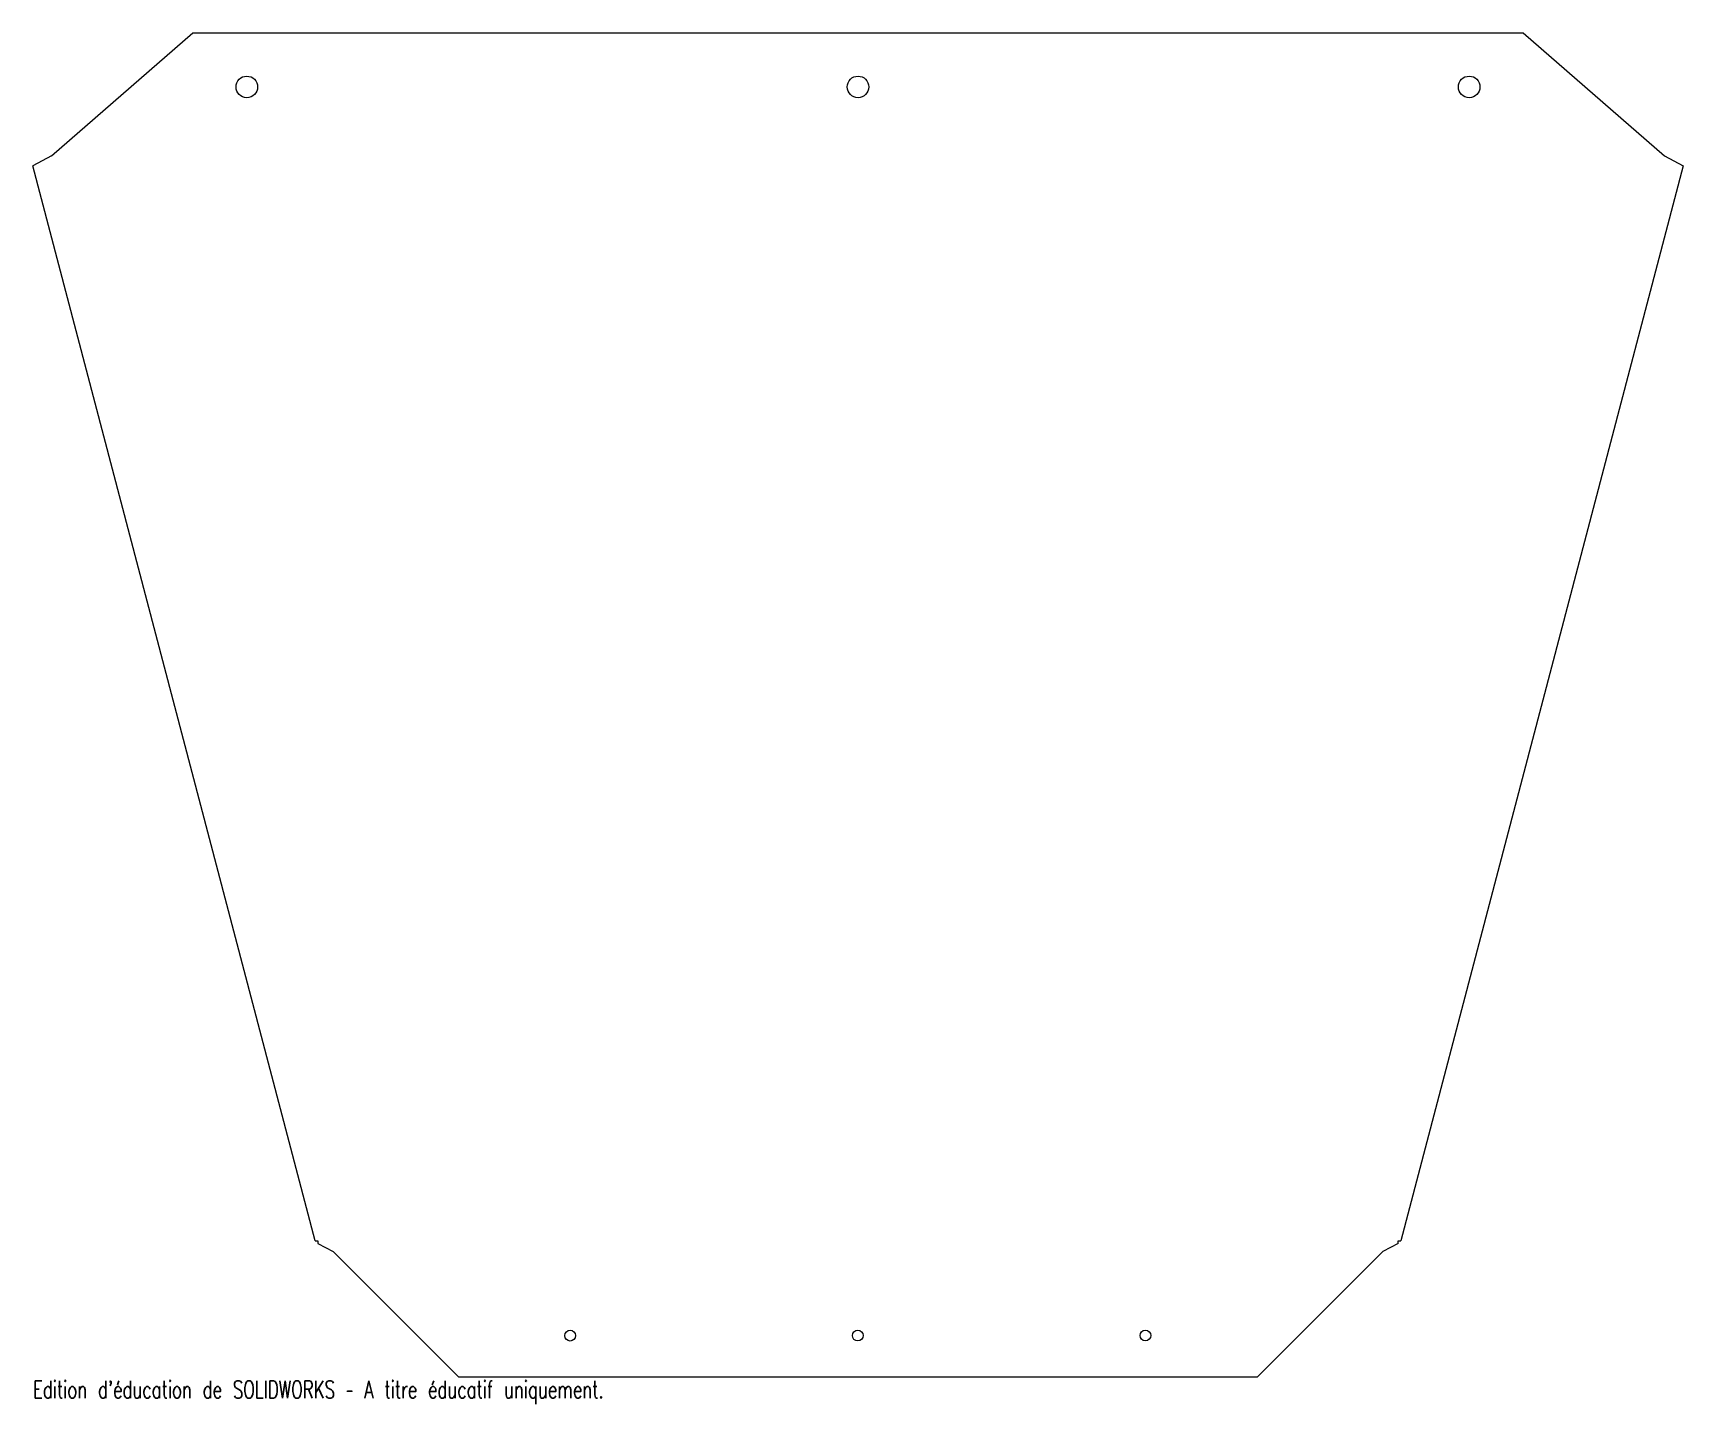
# Model space of a CAD drawing. Header units: millimetres. Extents: x -229 to 229, y -341 to 40.
import ezdxf

# ---------------------------------------------------------------- set-up
doc = ezdxf.new("R2010")
doc.units = ezdxf.units.MM
doc.styles.add('SLDTEXTSTYLE0', font='TXT', dxfattribs={"width": 0.7, "bigfont": 'bigfont'})

msp = doc.modelspace()

# ---------------------------------------------------------------- linework, layer by layer
at = {"color": 7, "linetype": 'Continuous', "lineweight": 15}
for p, q in [((-224.29, 5.83), (-185, 40)), ((-185, 40), (185, 40)), ((185, 40), (224.29, 5.83)), ((-224.29, 5.83), (-229.47, 3.09)), ((224.29, 5.83), (229.47, 3.09)), ((-151.02, -295.94), (-229.47, 3.09)), ((229.47, 3.09), (151.02, -295.94)), ((-151.02, -295.94), (-150.25, -295.94)), ((-150.25, -295.94), (-150.25, -296.71)), ((-150.25, -296.71), (-145.96, -298.97)), ((150.25, -296.71), (145.96, -298.97)), ((150.25, -295.94), (151.02, -295.94)), ((150.25, -296.71), (150.25, -295.94)), ((-111.02, -333.91), (-145.96, -298.97)), ((145.96, -298.97), (111.02, -333.91)), ((111.02, -333.91), (-111.02, -333.91))]:
    msp.add_line(p, q, dxfattribs=at)
for centre, radius in [((-170, 25), 3), ((0, 25), 3), ((170, 25), 3), ((-80.06, -322.35), 1.5), ((-0.06, -322.33), 1.5), ((79.94, -322.32), 1.5)]:
    msp.add_circle(centre, radius, dxfattribs=at)

# ---------------------------------------------------------------- texts
at = {"color": 7, "linetype": 'Continuous', "insert": (-229.47, -334.93), "char_height": 4.8336, "attachment_point": 1, "style": 'SLDTEXTSTYLE0'}
msp.add_mtext("Edition d'éducation de SOLIDWORKS – A titre éducatif uniquement.", dxfattribs=at)

doc.saveas('drawing.dxf')
